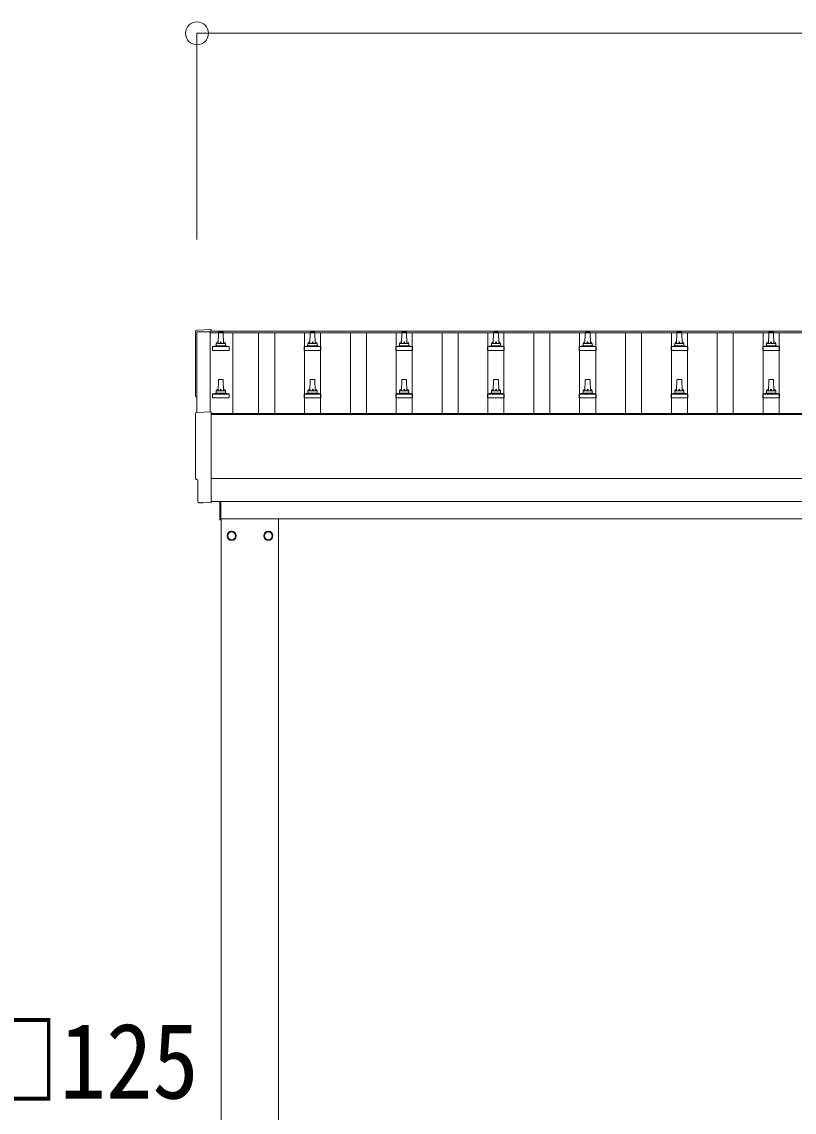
# Model space of a CAD drawing. Units: millimetres at full size, sheet at 1:50; details may follow other scales. Extents: x -14053 to 14053, y -9700 to 9700.
# Drawn here: x -8882 to -7197, y -3135 to -757 of the extents above; entities that cross this region are included whole.
import ezdxf
from ezdxf.enums import TextEntityAlignment as Align

# ---------------------------------------------------------------- set-up
doc = ezdxf.new("R2010")
doc.units = ezdxf.units.MM
doc.header["$LTSCALE"] = 50
doc.header["$PDMODE"] = 32
doc.header["$PDSIZE"] = 50
for name, color, linetype, lineweight in [('0-2_TEXT1', 4, 'Continuous', 9), ('0-5_ELV2', 5, 'Continuous', 5), ('0-8_TABLE1', 6, 'Continuous', 9)]:
    doc.layers.add(name, color=color, linetype=linetype, lineweight=lineweight)
doc.styles.add('ＭＳ ゴシック', font='')
doc.styles.get('ＭＳ ゴシック').set_extended_font_data('MS Gothic')

msp = doc.modelspace()

# ---------------------------------------------------------------- linework, layer by layer
at = {"layer": '0-2_TEXT1'}
for p, q in [((-8470.7, -1432.16), (-8470.7, -1607.65)), ((-8470.7, -1432.16), (-3024.7, -1432.16)), ((-8470.7, -1435.75), (-3024.7, -1435.75)), ((-8500.27, -1609.19), (-8468.7, -1607.54)), ((-8468.7, -1607.54), (-8468.7, -1806.4)), ((-8468.7, -1611.77), (-3026.7, -1611.77)), ((-8468.7, -1613.66), (-3026.7, -1613.66)), ((-3026.7, -1753.55), (-8468.7, -1753.55)), ((-8488.34, -1806.4), (-8495.25, -1806.04)), ((-8468.7, -1803.37), (-3026.7, -1803.37)), ((-8449.7, -1843.77), (-8449.7, -1803.47)), ((-8447.7, -1803.47), (-8447.7, -1843.77)), ((-8447.7, -1843.77), (-8449.7, -1843.77)), ((-8447.7, -1841.27), (-3151.7, -1841.27)), ((-8446.7, -4841.27), (-8446.7, -1841.27)), ((-8321.7, -1841.27), (-8321.7, -4841.27)), ((-8415.61, -1878.02), (-8415.71, -1878.02)), ((-8415.61, -1878.52), (-8415.71, -1878.52)), ((-8352.8, -1878.02), (-8352.7, -1878.02)), ((-8352.8, -1878.52), (-8352.7, -1878.52))]:
    msp.add_line(p, q, dxfattribs=at)
for points in [[(-8500.27, -1429.76), (-8468.7, -1428.11), (-8468.7, -1432.16)], [(-8499.7, -1609.16), (-8499.7, -1433.13), (-8470.7, -1433.13)], [(-8498.09, -1803.05), (-8498.09, -1756.02), (-8498.69, -1756.02)], [(-8487.59, -1806.12), (-8486.93, -1805.49), (-8468.7, -1806.4)]]:
    msp.add_lwpolyline(points, dxfattribs=at)
for points in [[(-8424.2, -1868.46), (-8432.7, -1873.37), (-8432.7, -1883.18), (-8424.2, -1888.09), (-8415.7, -1883.18), (-8415.7, -1873.37)], [(-8344.2, -1868.46), (-8335.7, -1873.37), (-8335.7, -1883.18), (-8344.2, -1888.09), (-8352.7, -1883.18), (-8352.7, -1873.37)]]:
    msp.add_lwpolyline(points, close=True, dxfattribs=at)
for centre, radius in [((-8424.2, -1878.27), 10), ((-8424.2, -1878.27), 8.5), ((-8344.2, -1878.27), 10), ((-8344.2, -1878.27), 8.5)]:
    msp.add_circle(centre, radius, dxfattribs=at)
for centre, start, end in [((-8424.2, -1878.27), 171.25399, 188.74601), ((-8424.2, -1878.27), 111.25399, 128.74601), ((-8424.2, -1878.27), 51.25399, 68.74601), ((-8424.2, -1878.27), 1.66581, 8.74601), ((-8424.2, -1878.27), 351.25399, 358.33419), ((-8344.2, -1878.27), 171.25399, 178.33419), ((-8344.2, -1878.27), 181.66581, 188.74601), ((-8344.2, -1878.27), 111.25399, 128.74601), ((-8344.2, -1878.27), 51.25399, 68.74601), ((-8344.2, -1878.27), 351.25399, 8.74601), ((-8424.2, -1878.27), 231.25399, 248.74601), ((-8424.2, -1878.27), 291.25399, 308.74601), ((-8344.2, -1878.27), 231.25399, 248.74601), ((-8344.2, -1878.27), 291.25399, 308.74601)]:
    msp.add_arc(centre, 8.6, start, end, dxfattribs=at)
for centre, major_axis, ratio, start_param, end_param in [((-8500.12, -1432.76), (-3, 0), 0.99863, 4.7647489, 6.2979817), ((-13265.98, -1503.18), (4763.38, 0), 0.99863, 6.2686928, 6.2979817), ((-8498.69, -1572.18), (-4.41, 0), 0.99863, 6.2686928, 7.6252171), ((-8500.12, -1612.19), (-3, 0), 0.99863, 4.7647489, 6.2979817), ((-13265.98, -1682.62), (4763.38, 0), 0.99863, 6.2686928, 6.2979817), ((-8498.69, -1751.62), (-4.41, 0), 0.99863, 6.2686928, 7.8539816), ((-8495.09, -1803.04), (-2.18, -2.07), 0.9974, 5.5252311, 7.0411395), ((-8488.28, -1805.4), (-0.727, -0.69), 0.9974, 0.7579542, 1.5707963)]:
    msp.add_ellipse(centre, major_axis=major_axis, ratio=ratio, start_param=start_param, end_param=end_param, dxfattribs=at)
at = {"layer": '0-5_ELV2'}
for p, q in [((-8453.7, -1458.68), (-8452.98, -1435.16)), ((-8451.98, -1434.18), (-8443.43, -1434.18)), ((-8442.43, -1435.16), (-8441.7, -1458.68)), ((-8253.7, -1458.68), (-8252.98, -1435.16)), ((-8251.98, -1434.18), (-8243.43, -1434.18)), ((-8242.43, -1435.16), (-8241.7, -1458.68)), ((-8053.7, -1458.68), (-8052.98, -1435.16)), ((-8051.98, -1434.18), (-8043.43, -1434.18)), ((-8042.43, -1435.16), (-8041.7, -1458.68)), ((-7853.7, -1458.68), (-7852.98, -1435.16)), ((-7851.98, -1434.18), (-7843.43, -1434.18)), ((-7842.43, -1435.16), (-7841.7, -1458.68)), ((-7653.7, -1458.68), (-7652.98, -1435.16)), ((-7651.98, -1434.18), (-7643.43, -1434.18)), ((-7642.43, -1435.16), (-7641.7, -1458.68)), ((-7453.7, -1458.68), (-7452.98, -1435.16)), ((-7451.98, -1434.18), (-7443.43, -1434.18)), ((-7442.43, -1435.16), (-7441.7, -1458.68)), ((-7253.7, -1458.68), (-7252.98, -1435.16)), ((-7251.98, -1434.18), (-7243.43, -1434.18)), ((-7242.43, -1435.16), (-7241.7, -1458.68)), ((-8465.95, -1474.18), (-8465.95, -1466.47)), ((-8429.45, -1474.18), (-8465.95, -1474.18)), ((-8465.57, -1465.68), (-8429.84, -1465.68)), ((-8465.19, -1465.49), (-8458.47, -1463.87)), ((-8458.09, -1463.68), (-8437.32, -1463.68)), ((-8457.7, -1462.89), (-8457.7, -1458.68)), ((-8456.7, -1458.68), (-8438.7, -1458.68)), ((-8437.7, -1462.89), (-8437.7, -1458.68)), ((-8430.22, -1465.49), (-8436.94, -1463.87)), ((-8429.45, -1474.18), (-8429.45, -1466.47)), ((-8265.95, -1474.18), (-8265.95, -1466.47)), ((-8229.45, -1474.18), (-8265.95, -1474.18)), ((-8265.57, -1465.68), (-8229.84, -1465.68)), ((-8265.19, -1465.49), (-8258.47, -1463.87)), ((-8258.09, -1463.68), (-8237.32, -1463.68)), ((-8257.7, -1462.89), (-8257.7, -1458.68)), ((-8256.7, -1458.68), (-8238.7, -1458.68)), ((-8237.7, -1462.89), (-8237.7, -1458.68)), ((-8230.22, -1465.49), (-8236.94, -1463.87)), ((-8229.45, -1474.18), (-8229.45, -1466.47)), ((-8065.95, -1474.18), (-8065.95, -1466.47)), ((-8029.45, -1474.18), (-8065.95, -1474.18)), ((-8065.57, -1465.68), (-8029.84, -1465.68)), ((-8065.19, -1465.49), (-8058.47, -1463.87)), ((-8058.09, -1463.68), (-8037.32, -1463.68)), ((-8057.7, -1462.89), (-8057.7, -1458.68)), ((-8056.7, -1458.68), (-8038.7, -1458.68)), ((-8037.7, -1462.89), (-8037.7, -1458.68)), ((-8030.22, -1465.49), (-8036.94, -1463.87)), ((-8029.45, -1474.18), (-8029.45, -1466.47)), ((-7865.95, -1474.18), (-7865.95, -1466.47)), ((-7829.45, -1474.18), (-7865.95, -1474.18)), ((-7865.57, -1465.68), (-7829.84, -1465.68)), ((-7865.19, -1465.49), (-7858.47, -1463.87)), ((-7858.09, -1463.68), (-7837.32, -1463.68)), ((-7857.7, -1462.89), (-7857.7, -1458.68)), ((-7856.7, -1458.68), (-7838.7, -1458.68)), ((-7837.7, -1462.89), (-7837.7, -1458.68)), ((-7830.22, -1465.49), (-7836.94, -1463.87)), ((-7829.45, -1474.18), (-7829.45, -1466.47)), ((-7665.95, -1474.18), (-7665.95, -1466.47)), ((-7629.45, -1474.18), (-7665.95, -1474.18)), ((-7665.57, -1465.68), (-7629.84, -1465.68)), ((-7665.19, -1465.49), (-7658.47, -1463.87)), ((-7658.09, -1463.68), (-7637.32, -1463.68)), ((-7657.7, -1462.89), (-7657.7, -1458.68)), ((-7656.7, -1458.68), (-7638.7, -1458.68)), ((-7637.7, -1462.89), (-7637.7, -1458.68)), ((-7630.22, -1465.49), (-7636.94, -1463.87)), ((-7629.45, -1474.18), (-7629.45, -1466.47)), ((-7465.95, -1474.18), (-7465.95, -1466.47)), ((-7429.45, -1474.18), (-7465.95, -1474.18)), ((-7465.57, -1465.68), (-7429.84, -1465.68)), ((-7465.19, -1465.49), (-7458.47, -1463.87)), ((-7458.09, -1463.68), (-7437.32, -1463.68)), ((-7457.7, -1462.89), (-7457.7, -1458.68)), ((-7456.7, -1458.68), (-7438.7, -1458.68)), ((-7437.7, -1462.89), (-7437.7, -1458.68)), ((-7430.22, -1465.49), (-7436.94, -1463.87)), ((-7429.45, -1474.18), (-7429.45, -1466.47)), ((-7265.95, -1474.18), (-7265.95, -1466.47)), ((-7229.45, -1474.18), (-7265.95, -1474.18)), ((-7265.57, -1465.68), (-7229.84, -1465.68)), ((-7265.19, -1465.49), (-7258.47, -1463.87)), ((-7258.09, -1463.68), (-7237.32, -1463.68)), ((-7257.7, -1462.89), (-7257.7, -1458.68)), ((-7256.7, -1458.68), (-7238.7, -1458.68)), ((-7237.7, -1462.89), (-7237.7, -1458.68)), ((-7230.22, -1465.49), (-7236.94, -1463.87)), ((-7229.45, -1474.18), (-7229.45, -1466.47)), ((-8453.7, -1562.01), (-8452.98, -1538.49)), ((-8451.98, -1537.51), (-8443.43, -1537.51)), ((-8442.43, -1538.49), (-8441.7, -1562.01)), ((-8253.7, -1562.01), (-8252.98, -1538.49)), ((-8251.98, -1537.51), (-8243.43, -1537.51)), ((-8242.43, -1538.49), (-8241.7, -1562.01)), ((-8053.7, -1562.01), (-8052.98, -1538.49)), ((-8051.98, -1537.51), (-8043.43, -1537.51)), ((-8042.43, -1538.49), (-8041.7, -1562.01)), ((-7853.7, -1562.01), (-7852.98, -1538.49)), ((-7851.98, -1537.51), (-7843.43, -1537.51)), ((-7842.43, -1538.49), (-7841.7, -1562.01)), ((-7653.7, -1562.01), (-7652.98, -1538.49)), ((-7651.98, -1537.51), (-7643.43, -1537.51)), ((-7642.43, -1538.49), (-7641.7, -1562.01)), ((-7453.7, -1562.01), (-7452.98, -1538.49)), ((-7451.98, -1537.51), (-7443.43, -1537.51)), ((-7442.43, -1538.49), (-7441.7, -1562.01)), ((-7253.7, -1562.01), (-7252.98, -1538.49)), ((-7251.98, -1537.51), (-7243.43, -1537.51)), ((-7242.43, -1538.49), (-7241.7, -1562.01)), ((-8465.57, -1569.01), (-8429.84, -1569.01)), ((-8465.19, -1568.83), (-8458.47, -1567.2)), ((-8458.09, -1567.01), (-8437.32, -1567.01)), ((-8457.7, -1566.23), (-8457.7, -1562.01)), ((-8456.7, -1562.01), (-8438.7, -1562.01)), ((-8437.7, -1566.23), (-8437.7, -1562.01)), ((-8430.22, -1568.83), (-8436.94, -1567.2)), ((-8265.57, -1569.01), (-8229.84, -1569.01)), ((-8265.19, -1568.83), (-8258.47, -1567.2)), ((-8258.09, -1567.01), (-8237.32, -1567.01)), ((-8257.7, -1566.23), (-8257.7, -1562.01)), ((-8256.7, -1562.01), (-8238.7, -1562.01)), ((-8237.7, -1566.23), (-8237.7, -1562.01)), ((-8230.22, -1568.83), (-8236.94, -1567.2)), ((-8065.57, -1569.01), (-8029.84, -1569.01)), ((-8065.19, -1568.83), (-8058.47, -1567.2)), ((-8058.09, -1567.01), (-8037.32, -1567.01)), ((-8057.7, -1566.23), (-8057.7, -1562.01)), ((-8056.7, -1562.01), (-8038.7, -1562.01)), ((-8037.7, -1566.23), (-8037.7, -1562.01)), ((-8030.22, -1568.83), (-8036.94, -1567.2)), ((-7865.57, -1569.01), (-7829.84, -1569.01)), ((-7865.19, -1568.83), (-7858.47, -1567.2)), ((-7858.09, -1567.01), (-7837.32, -1567.01)), ((-7857.7, -1566.23), (-7857.7, -1562.01)), ((-7856.7, -1562.01), (-7838.7, -1562.01)), ((-7837.7, -1566.23), (-7837.7, -1562.01)), ((-7830.22, -1568.83), (-7836.94, -1567.2)), ((-7665.57, -1569.01), (-7629.84, -1569.01)), ((-7665.19, -1568.83), (-7658.47, -1567.2)), ((-7658.09, -1567.01), (-7637.32, -1567.01)), ((-7657.7, -1566.23), (-7657.7, -1562.01)), ((-7656.7, -1562.01), (-7638.7, -1562.01)), ((-7637.7, -1566.23), (-7637.7, -1562.01)), ((-7630.22, -1568.83), (-7636.94, -1567.2)), ((-7465.57, -1569.01), (-7429.84, -1569.01)), ((-7465.19, -1568.83), (-7458.47, -1567.2)), ((-7458.09, -1567.01), (-7437.32, -1567.01)), ((-7457.7, -1566.23), (-7457.7, -1562.01)), ((-7456.7, -1562.01), (-7438.7, -1562.01)), ((-7437.7, -1566.23), (-7437.7, -1562.01)), ((-7430.22, -1568.83), (-7436.94, -1567.2)), ((-7265.57, -1569.01), (-7229.84, -1569.01)), ((-7265.19, -1568.83), (-7258.47, -1567.2)), ((-7258.09, -1567.01), (-7237.32, -1567.01)), ((-7257.7, -1566.23), (-7257.7, -1562.01)), ((-7256.7, -1562.01), (-7238.7, -1562.01)), ((-7237.7, -1566.23), (-7237.7, -1562.01)), ((-7230.22, -1568.83), (-7236.94, -1567.2)), ((-8465.95, -1577.51), (-8465.95, -1569.8)), ((-8429.45, -1577.51), (-8465.95, -1577.51)), ((-8429.45, -1577.51), (-8429.45, -1569.8)), ((-8265.95, -1577.51), (-8265.95, -1569.8)), ((-8229.45, -1577.51), (-8265.95, -1577.51)), ((-8229.45, -1577.51), (-8229.45, -1569.8)), ((-8065.95, -1577.51), (-8065.95, -1569.8)), ((-8029.45, -1577.51), (-8065.95, -1577.51)), ((-8029.45, -1577.51), (-8029.45, -1569.8)), ((-7865.95, -1577.51), (-7865.95, -1569.8)), ((-7829.45, -1577.51), (-7865.95, -1577.51)), ((-7829.45, -1577.51), (-7829.45, -1569.8)), ((-7665.95, -1577.51), (-7665.95, -1569.8)), ((-7629.45, -1577.51), (-7665.95, -1577.51)), ((-7629.45, -1577.51), (-7629.45, -1569.8)), ((-7465.95, -1577.51), (-7465.95, -1569.8)), ((-7429.45, -1577.51), (-7465.95, -1577.51)), ((-7429.45, -1577.51), (-7429.45, -1569.8)), ((-7265.95, -1577.51), (-7265.95, -1569.8)), ((-7229.45, -1577.51), (-7265.95, -1577.51)), ((-7229.45, -1577.51), (-7229.45, -1569.8))]:
    msp.add_line(p, q, dxfattribs=at)
at = {"layer": '0-5_ELV2', "color": 4, "lineweight": 9}
for p, q in [((-8421.2, -1435.75), (-8421.2, -1611.77)), ((-8365.2, -1611.77), (-8365.2, -1435.75)), ((-8330.2, -1611.77), (-8330.2, -1435.75)), ((-8265.2, -1611.77), (-8265.2, -1435.75)), ((-8230.2, -1611.77), (-8230.2, -1435.75)), ((-8165.2, -1611.77), (-8165.2, -1435.75)), ((-8130.2, -1611.77), (-8130.2, -1435.75)), ((-8065.2, -1611.77), (-8065.2, -1435.75)), ((-8030.2, -1611.77), (-8030.2, -1435.75)), ((-7965.2, -1611.77), (-7965.2, -1435.75)), ((-7930.2, -1611.77), (-7930.2, -1435.75)), ((-7865.2, -1611.77), (-7865.2, -1435.75)), ((-7830.2, -1611.77), (-7830.2, -1435.75)), ((-7765.2, -1611.77), (-7765.2, -1435.75)), ((-7730.2, -1611.77), (-7730.2, -1435.75)), ((-7665.2, -1611.77), (-7665.2, -1435.75)), ((-7630.2, -1611.77), (-7630.2, -1435.75)), ((-7565.2, -1611.77), (-7565.2, -1435.75)), ((-7530.2, -1611.77), (-7530.2, -1435.75)), ((-7465.2, -1611.77), (-7465.2, -1435.75)), ((-7430.2, -1611.77), (-7430.2, -1435.75)), ((-7365.2, -1611.77), (-7365.2, -1435.75)), ((-7330.2, -1611.77), (-7330.2, -1435.75)), ((-7265.2, -1611.77), (-7265.2, -1435.75)), ((-7230.2, -1611.77), (-7230.2, -1435.75))]:
    msp.add_line(p, q, dxfattribs=at)
at = {"layer": '0-5_ELV2'}
for centre, radius, start, end in [((-8451.98, -1435.18), 1, 90, 178.60509), ((-8443.43, -1435.18), 1, 1.39491, 90), ((-8251.98, -1435.18), 1, 90, 178.60509), ((-8243.43, -1435.18), 1, 1.39491, 90), ((-8051.98, -1435.18), 1, 90, 178.60509), ((-8043.43, -1435.18), 1, 1.39491, 90), ((-7851.98, -1435.18), 1, 90, 178.60509), ((-7843.43, -1435.18), 1, 1.39491, 90), ((-7651.98, -1435.18), 1, 90, 178.60509), ((-7643.43, -1435.18), 1, 1.39491, 90), ((-7451.98, -1435.18), 1, 90, 178.60509), ((-7443.43, -1435.18), 1, 1.39491, 90), ((-7251.98, -1435.18), 1, 90, 178.60509), ((-7243.43, -1435.18), 1, 1.39491, 90), ((-8464.95, -1466.47), 1, 103.62699, 180), ((-8458.7, -1462.89), 1, 283.62699, 0), ((-8453.62, -1459.31), 4.13, 90, 171.17633), ((-8456.7, -1459.68), 1, 90, 180), ((-8444.37, -1458.68), 4.83, 133.60282, 180), ((-8451.04, -1458.68), 4.83, 0, 46.39718), ((-8441.79, -1459.31), 4.13, 8.82367, 90), ((-8438.7, -1459.68), 1, 0, 90), ((-8436.7, -1462.89), 1, 180, 256.37301), ((-8430.45, -1466.47), 1, 0, 76.37301), ((-8264.95, -1466.47), 1, 103.62699, 180), ((-8258.7, -1462.89), 1, 283.62699, 0), ((-8253.62, -1459.31), 4.13, 90, 171.17633), ((-8256.7, -1459.68), 1, 90, 180), ((-8244.37, -1458.68), 4.83, 133.60282, 180), ((-8251.04, -1458.68), 4.83, 0, 46.39718), ((-8241.79, -1459.31), 4.13, 8.82367, 90), ((-8238.7, -1459.68), 1, 0, 90), ((-8236.7, -1462.89), 1, 180, 256.37301), ((-8230.45, -1466.47), 1, 0, 76.37301), ((-8064.95, -1466.47), 1, 103.62699, 180), ((-8058.7, -1462.89), 1, 283.62699, 0), ((-8053.62, -1459.31), 4.13, 90, 171.17633), ((-8056.7, -1459.68), 1, 90, 180), ((-8044.37, -1458.68), 4.83, 133.60282, 180), ((-8051.04, -1458.68), 4.83, 0, 46.39718), ((-8041.79, -1459.31), 4.13, 8.82367, 90), ((-8038.7, -1459.68), 1, 0, 90), ((-8036.7, -1462.89), 1, 180, 256.37301), ((-8030.45, -1466.47), 1, 0, 76.37301), ((-7864.95, -1466.47), 1, 103.62699, 180), ((-7858.7, -1462.89), 1, 283.62699, 0), ((-7853.62, -1459.31), 4.13, 90, 171.17633), ((-7856.7, -1459.68), 1, 90, 180), ((-7844.37, -1458.68), 4.83, 133.60282, 180), ((-7851.04, -1458.68), 4.83, 0, 46.39718), ((-7841.79, -1459.31), 4.13, 8.82367, 90), ((-7838.7, -1459.68), 1, 0, 90), ((-7836.7, -1462.89), 1, 180, 256.37301), ((-7830.45, -1466.47), 1, 0, 76.37301), ((-7664.95, -1466.47), 1, 103.62699, 180), ((-7658.7, -1462.89), 1, 283.62699, 0), ((-7653.62, -1459.31), 4.13, 90, 171.17633), ((-7656.7, -1459.68), 1, 90, 180), ((-7644.37, -1458.68), 4.83, 133.60282, 180), ((-7651.04, -1458.68), 4.83, 0, 46.39718), ((-7641.79, -1459.31), 4.13, 8.82367, 90), ((-7638.7, -1459.68), 1, 0, 90), ((-7636.7, -1462.89), 1, 180, 256.37301), ((-7630.45, -1466.47), 1, 0, 76.37301), ((-7464.95, -1466.47), 1, 103.62699, 180), ((-7458.7, -1462.89), 1, 283.62699, 0), ((-7453.62, -1459.31), 4.13, 90, 171.17633), ((-7456.7, -1459.68), 1, 90, 180), ((-7444.37, -1458.68), 4.83, 133.60282, 180), ((-7451.04, -1458.68), 4.83, 0, 46.39718), ((-7441.79, -1459.31), 4.13, 8.82367, 90), ((-7438.7, -1459.68), 1, 0, 90), ((-7436.7, -1462.89), 1, 180, 256.37301), ((-7430.45, -1466.47), 1, 0, 76.37301), ((-7264.95, -1466.47), 1, 103.62699, 180), ((-7258.7, -1462.89), 1, 283.62699, 0), ((-7253.62, -1459.31), 4.13, 90, 171.17633), ((-7256.7, -1459.68), 1, 90, 180), ((-7244.37, -1458.68), 4.83, 133.60282, 180), ((-7251.04, -1458.68), 4.83, 0, 46.39718), ((-7241.79, -1459.31), 4.13, 8.82367, 90), ((-7238.7, -1459.68), 1, 0, 90), ((-7236.7, -1462.89), 1, 180, 256.37301), ((-7230.45, -1466.47), 1, 0, 76.37301), ((-8451.98, -1538.51), 1, 90, 178.60509), ((-8443.43, -1538.51), 1, 1.39491, 90), ((-8251.98, -1538.51), 1, 90, 178.60509), ((-8243.43, -1538.51), 1, 1.39491, 90), ((-8051.98, -1538.51), 1, 90, 178.60509), ((-8043.43, -1538.51), 1, 1.39491, 90), ((-7851.98, -1538.51), 1, 90, 178.60509), ((-7843.43, -1538.51), 1, 1.39491, 90), ((-7651.98, -1538.51), 1, 90, 178.60509), ((-7643.43, -1538.51), 1, 1.39491, 90), ((-7451.98, -1538.51), 1, 90, 178.60509), ((-7443.43, -1538.51), 1, 1.39491, 90), ((-7251.98, -1538.51), 1, 90, 178.60509), ((-7243.43, -1538.51), 1, 1.39491, 90), ((-8464.95, -1569.8), 1, 103.62699, 180), ((-8458.7, -1566.23), 1, 283.62699, 0), ((-8453.62, -1562.65), 4.13, 90, 171.17633), ((-8456.7, -1563.01), 1, 90, 180), ((-8444.37, -1562.01), 4.83, 133.60282, 180), ((-8451.04, -1562.01), 4.83, 0, 46.39718), ((-8441.79, -1562.65), 4.13, 8.82367, 90), ((-8438.7, -1563.01), 1, 0, 90), ((-8436.7, -1566.23), 1, 180, 256.37301), ((-8430.45, -1569.8), 1, 0, 76.37301), ((-8264.95, -1569.8), 1, 103.62699, 180), ((-8258.7, -1566.23), 1, 283.62699, 0), ((-8253.62, -1562.65), 4.13, 90, 171.17633), ((-8256.7, -1563.01), 1, 90, 180), ((-8244.37, -1562.01), 4.83, 133.60282, 180), ((-8251.04, -1562.01), 4.83, 0, 46.39718), ((-8241.79, -1562.65), 4.13, 8.82367, 90), ((-8238.7, -1563.01), 1, 0, 90), ((-8236.7, -1566.23), 1, 180, 256.37301), ((-8230.45, -1569.8), 1, 0, 76.37301), ((-8064.95, -1569.8), 1, 103.62699, 180), ((-8058.7, -1566.23), 1, 283.62699, 0), ((-8053.62, -1562.65), 4.13, 90, 171.17633), ((-8056.7, -1563.01), 1, 90, 180), ((-8044.37, -1562.01), 4.83, 133.60282, 180), ((-8051.04, -1562.01), 4.83, 0, 46.39718), ((-8041.79, -1562.65), 4.13, 8.82367, 90), ((-8038.7, -1563.01), 1, 0, 90), ((-8036.7, -1566.23), 1, 180, 256.37301), ((-8030.45, -1569.8), 1, 0, 76.37301), ((-7864.95, -1569.8), 1, 103.62699, 180), ((-7858.7, -1566.23), 1, 283.62699, 0), ((-7853.62, -1562.65), 4.13, 90, 171.17633), ((-7856.7, -1563.01), 1, 90, 180), ((-7844.37, -1562.01), 4.83, 133.60282, 180), ((-7851.04, -1562.01), 4.83, 0, 46.39718), ((-7841.79, -1562.65), 4.13, 8.82367, 90), ((-7838.7, -1563.01), 1, 0, 90), ((-7836.7, -1566.23), 1, 180, 256.37301), ((-7830.45, -1569.8), 1, 0, 76.37301), ((-7664.95, -1569.8), 1, 103.62699, 180), ((-7658.7, -1566.23), 1, 283.62699, 0), ((-7653.62, -1562.65), 4.13, 90, 171.17633), ((-7656.7, -1563.01), 1, 90, 180), ((-7644.37, -1562.01), 4.83, 133.60282, 180), ((-7651.04, -1562.01), 4.83, 0, 46.39718), ((-7641.79, -1562.65), 4.13, 8.82367, 90), ((-7638.7, -1563.01), 1, 0, 90), ((-7636.7, -1566.23), 1, 180, 256.37301), ((-7630.45, -1569.8), 1, 0, 76.37301), ((-7464.95, -1569.8), 1, 103.62699, 180), ((-7458.7, -1566.23), 1, 283.62699, 0), ((-7453.62, -1562.65), 4.13, 90, 171.17633), ((-7456.7, -1563.01), 1, 90, 180), ((-7444.37, -1562.01), 4.83, 133.60282, 180), ((-7451.04, -1562.01), 4.83, 0, 46.39718), ((-7441.79, -1562.65), 4.13, 8.82367, 90), ((-7438.7, -1563.01), 1, 0, 90), ((-7436.7, -1566.23), 1, 180, 256.37301), ((-7430.45, -1569.8), 1, 0, 76.37301), ((-7264.95, -1569.8), 1, 103.62699, 180), ((-7258.7, -1566.23), 1, 283.62699, 0), ((-7253.62, -1562.65), 4.13, 90, 171.17633), ((-7256.7, -1563.01), 1, 90, 180), ((-7244.37, -1562.01), 4.83, 133.60282, 180), ((-7251.04, -1562.01), 4.83, 0, 46.39718), ((-7241.79, -1562.65), 4.13, 8.82367, 90), ((-7238.7, -1563.01), 1, 0, 90), ((-7236.7, -1566.23), 1, 180, 256.37301), ((-7230.45, -1569.8), 1, 0, 76.37301)]:
    msp.add_arc(centre, radius, start, end, dxfattribs=at)
at = {"layer": '0-8_TABLE1'}
for p, q in [((-8499.7, -782.16), (-8499.7, -1232.16)), ((-2995.7, -782.16), (-8499.7, -782.16))]:
    msp.add_line(p, q, dxfattribs=at)
msp.add_point((-8499.7, -782.16), dxfattribs=at)

# ---------------------------------------------------------------- texts
at = {"layer": '0-8_TABLE1', "color": 7, "style": 'ＭＳ ゴシック', "width": 0.9}
msp.add_text('□125', height=165, dxfattribs=at).set_placement((-9001.53, -3155.24), align=Align.BOTTOM_LEFT)

doc.saveas('drawing.dxf')
